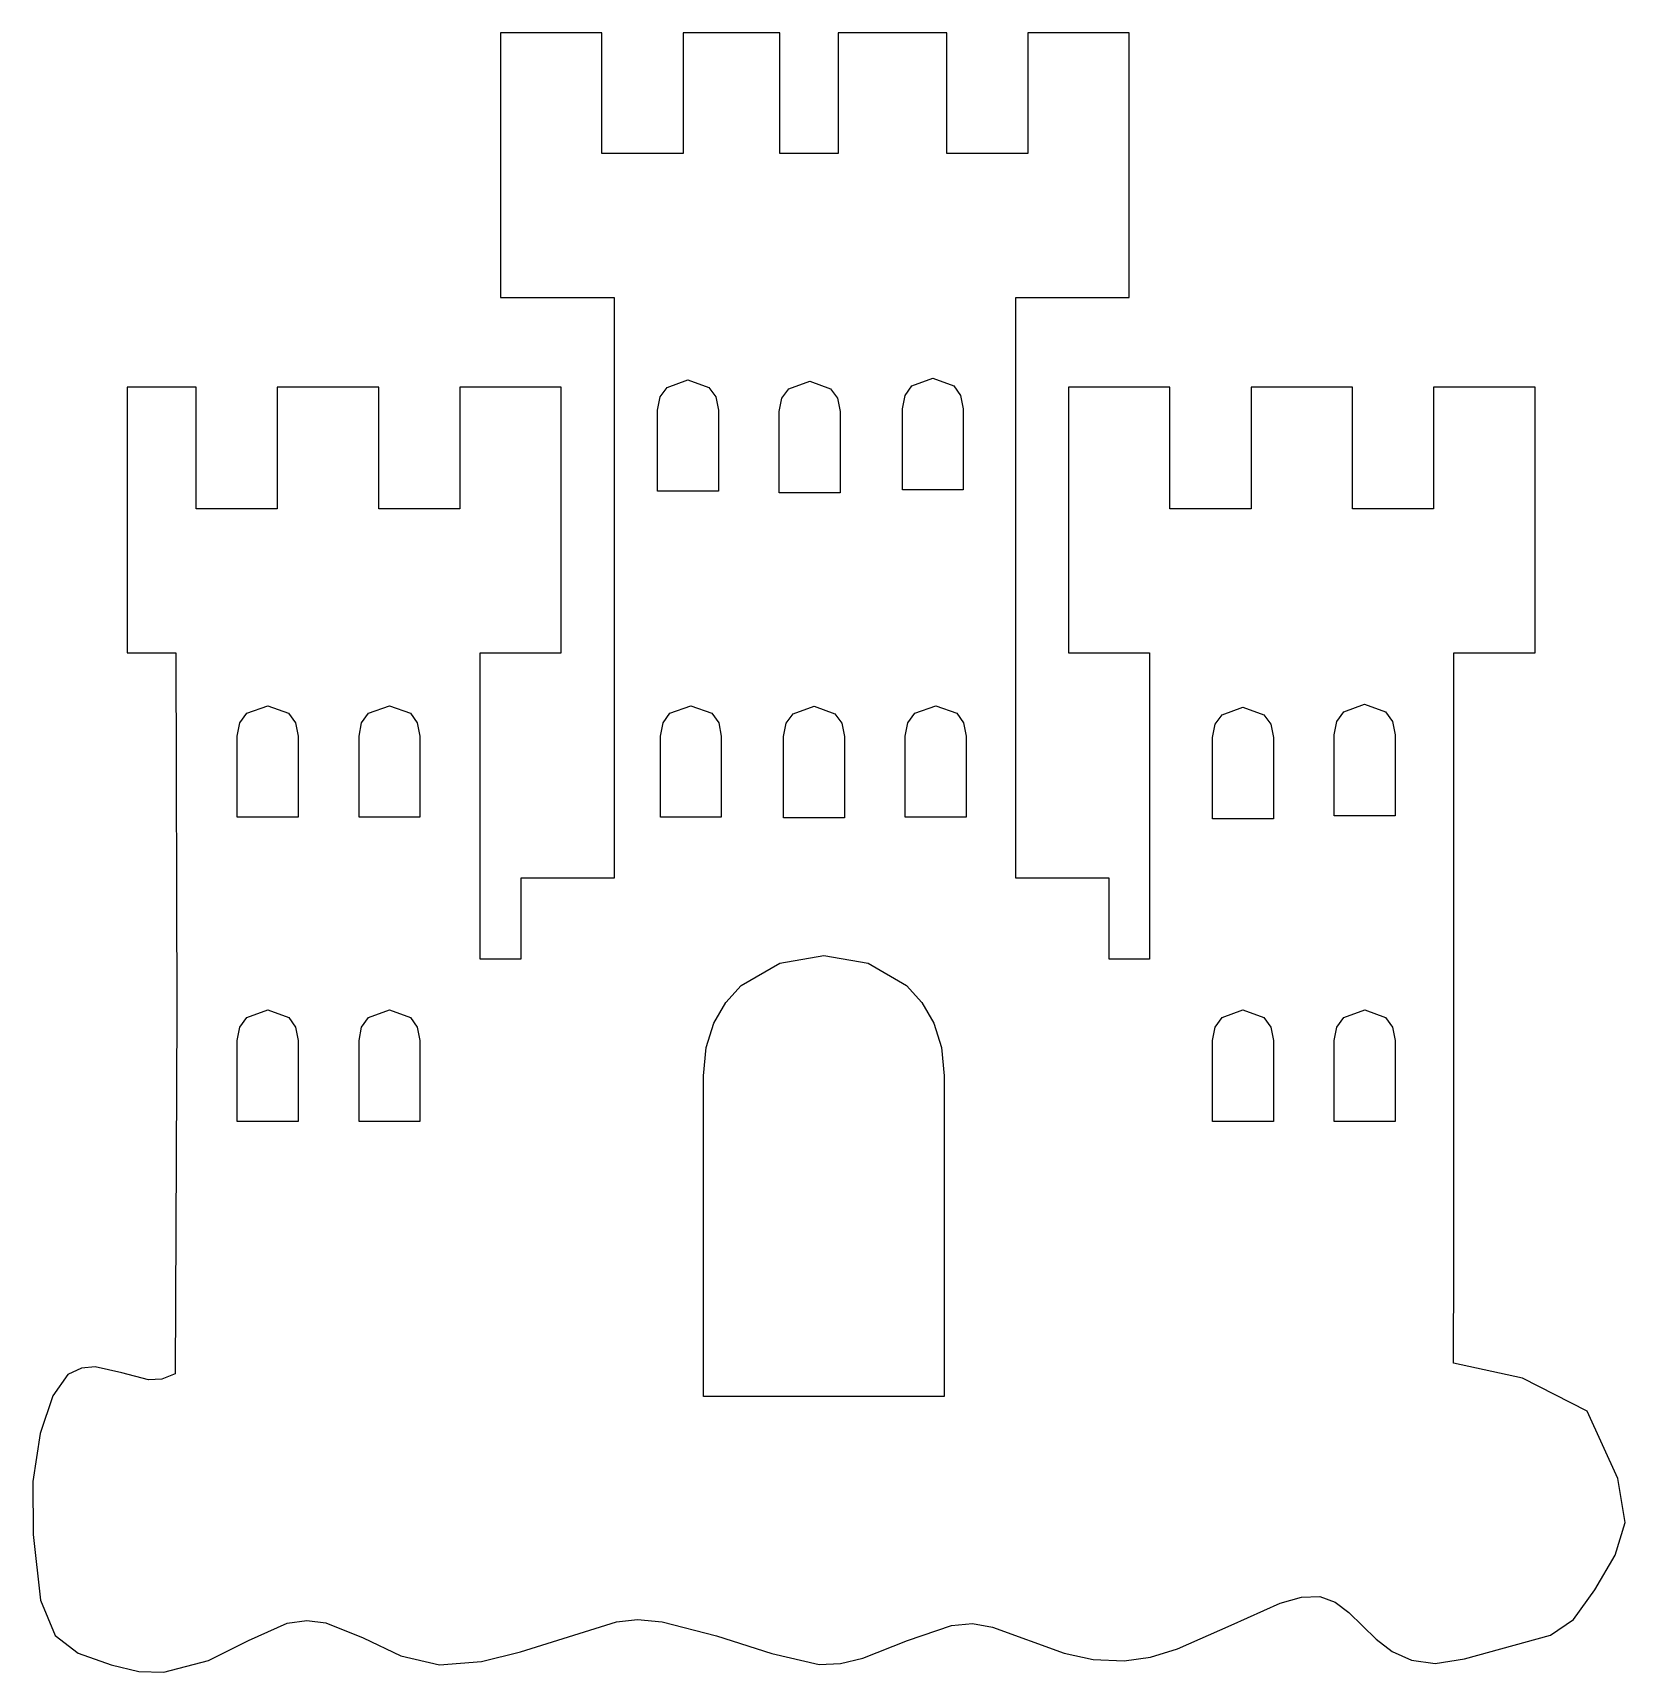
# Model space of a CAD drawing. Extents: x 0.1 to 15, y 0.3 to 15.7.
import ezdxf

# ---------------------------------------------------------------- set-up
doc = ezdxf.new("R2010")
doc.units = 0
doc.layers.add('Layer_1', color=7, linetype='CONTINUOUS')

msp = doc.modelspace()

# ---------------------------------------------------------------- linework, layer by layer
at = {"layer": 'Layer_1', "color": 7}
for points in [[(4.516457, 15.650158), (4.516457, 13.176395), (5.577677, 13.176395), (5.577677, 8.284465), (5.577677, 7.752448), (4.705961, 7.752448), (4.705961, 6.994433), (4.326953, 6.994433), (4.326953, 9.855938), (5.084968, 9.855938), (5.084968, 12.338435), (4.137449, 12.338435), (4.137449, 11.201413), (3.379434, 11.201413), (3.379434, 12.338435), (2.431919, 12.338435), (2.431919, 11.201413), (1.673903, 11.201413), (1.673903, 12.338435), (1.029593, 12.338435), (1.029593, 9.855938), (1.4844, 9.855938), (1.491974, 6.501762), (1.476413, 3.120866), (1.352959, 3.071292), (1.229214, 3.066416), (0.980488, 3.129262), (0.729515, 3.186407), (0.602961, 3.174405), (0.475574, 3.114854), (0.335995, 2.915356), (0.218096, 2.565037), (0.14794, 2.116315), (0.151588, 1.621605), (0.21993, 1.007321), (0.356136, 0.676096), (0.572051, 0.512649), (0.879521, 0.4017), (1.137292, 0.339093), (1.372305, 0.333839), (1.789851, 0.444254), (2.163745, 0.630669), (2.525571, 0.790805), (2.706761, 0.81767), (2.88475, 0.79477), (3.235571, 0.656193), (3.586921, 0.488108), (3.947689, 0.403551), (4.33876, 0.433518), (4.703277, 0.522779), (5.599606, 0.804479), (5.797592, 0.827346), (6.026075, 0.804805), (6.535628, 0.672807), (7.050449, 0.507105), (7.492722, 0.406317), (7.693983, 0.414624), (7.900525, 0.465589), (8.319674, 0.630291), (8.730623, 0.77003), (8.926914, 0.789789), (9.113823, 0.75441), (9.782488, 0.511641), (10.052686, 0.452847), (10.343612, 0.439805), (10.589125, 0.474628), (10.841318, 0.552261), (11.342532, 0.773486), (11.800821, 0.978541), (11.999358, 1.035962), (12.169751, 1.042488), (12.312925, 0.989701), (12.441128, 0.892472), (12.697344, 0.641939), (12.847716, 0.527262), (13.027836, 0.445395), (13.248884, 0.415652), (13.522041, 0.457345), (14.324018, 0.678856), (14.539531, 0.825375), (14.739709, 1.103448), (14.930673, 1.426741), (15.023245, 1.733814), (14.955716, 2.142799), (14.666379, 2.771827), (14.06343, 3.08073), (13.418765, 3.219799), (13.422913, 4.151919), (13.422913, 9.855978), (14.180928, 9.855978), (14.180928, 12.338475), (13.23341, 12.338475), (13.23341, 11.201452), (12.475395, 11.201452), (12.475395, 12.338475), (11.527879, 12.338475), (11.527879, 11.201452), (10.769864, 11.201452), (10.769864, 12.338475), (9.822348, 12.338475), (9.822348, 9.855978), (10.58036, 9.855978), (10.58036, 6.994473), (10.201352, 6.994473), (10.201352, 7.752488), (9.329636, 7.752488), (9.329636, 8.284505), (9.329636, 13.176435), (10.390856, 13.176435), (10.390856, 15.650197), (9.443337, 15.650197), (9.443337, 14.52191), (8.685325, 14.52191), (8.685325, 15.650197), (7.672147, 15.650197), (7.672147, 14.52191), (7.125029, 14.52191), (7.125029, 15.650197), (6.221779, 15.650197), (6.221779, 14.52191), (5.463764, 14.52191), (5.463764, 15.650197), (4.516245, 15.650197), (4.516465, 15.650197)], [(6.26799, 12.408872), (6.463415, 12.337809), (6.527815, 12.248976), (6.552256, 12.124615), (6.552256, 11.366603), (5.983747, 11.366603), (5.983747, 12.124615), (6.008188, 12.248976), (6.072588, 12.337809), (6.268013, 12.408872), (6.268013, 12.408872)], [(8.555557, 12.422419), (8.750981, 12.351355), (8.815384, 12.262523), (8.839825, 12.138162), (8.839825, 11.380147), (8.271314, 11.380147), (8.271314, 12.138162), (8.295754, 12.262523), (8.360154, 12.351355), (8.555579, 12.422419), (8.555579, 12.422419)], [(7.405032, 12.395326), (7.60046, 12.324262), (7.66486, 12.23543), (7.689301, 12.111069), (7.689301, 11.353056), (7.12079, 11.353056), (7.12079, 12.111069), (7.14523, 12.23543), (7.20963, 12.324262), (7.405055, 12.395326), (7.405055, 12.395326)], [(2.342669, 9.363268), (2.538093, 9.292205), (2.602494, 9.203375), (2.626934, 9.079014), (2.626934, 8.320999), (2.058426, 8.320999), (2.058426, 9.079014), (2.082866, 9.203375), (2.147266, 9.292205), (2.342691, 9.363268), (2.342691, 9.363268)], [(3.479714, 9.363268), (3.675138, 9.292205), (3.739539, 9.203375), (3.763979, 9.079014), (3.763979, 8.320999), (3.195468, 8.320999), (3.195468, 9.079014), (3.219908, 9.203375), (3.284309, 9.292205), (3.479736, 9.363268), (3.479736, 9.363268)], [(6.295196, 9.363268), (6.490621, 9.292205), (6.555021, 9.203375), (6.579462, 9.079014), (6.579462, 8.320999), (6.010951, 8.320999), (6.010951, 9.079014), (6.035391, 9.203375), (6.099791, 9.292205), (6.295219, 9.363268), (6.295219, 9.363268)], [(7.445514, 9.359571), (7.640939, 9.288508), (7.70534, 9.199675), (7.72978, 9.075314), (7.72978, 8.317299), (7.161269, 8.317299), (7.161269, 9.075314), (7.185709, 9.199675), (7.250109, 9.288508), (7.445537, 9.359571), (7.445537, 9.359571)], [(8.582808, 9.363268), (8.778233, 9.292205), (8.842633, 9.203375), (8.867073, 9.079014), (8.867073, 8.320999), (8.298562, 8.320999), (8.298562, 9.079014), (8.323003, 9.203375), (8.387403, 9.292205), (8.58283, 9.363268), (8.58283, 9.363268)], [(11.4525, 9.349722), (11.647925, 9.278658), (11.712325, 9.189829), (11.736765, 9.065467), (11.736765, 8.307452), (11.168257, 8.307452), (11.168257, 9.065467), (11.192697, 9.189829), (11.257098, 9.278658), (11.452522, 9.349722), (11.452522, 9.349722)], [(12.589384, 9.376815), (12.784812, 9.305751), (12.849212, 9.216919), (12.873652, 9.092558), (12.873652, 8.334543), (12.305141, 8.334543), (12.305141, 9.092558), (12.329582, 9.216919), (12.393982, 9.305751), (12.589407, 9.376815), (12.589407, 9.376815)], [(7.537646, 7.029858), (7.950241, 6.959632), (8.310176, 6.748956), (8.453934, 6.590949), (8.564771, 6.397827), (8.636103, 6.169591), (8.661333, 5.906238), (8.661333, 2.909862), (6.414015, 2.909862), (6.414015, 5.906238), (6.439245, 6.169591), (6.510569, 6.397827), (6.621395, 6.590949), (6.765139, 6.748956), (7.125048, 6.959632), (7.537632, 7.029858), (7.537632, 7.029858)], [(2.34279, 6.520715), (2.538215, 6.449651), (2.602615, 6.360822), (2.627055, 6.236458), (2.627055, 5.478443), (2.058547, 5.478443), (2.058547, 6.236458), (2.082987, 6.360822), (2.147388, 6.449651), (2.342812, 6.520715), (2.342812, 6.520715)], [(3.479835, 6.520715), (3.67526, 6.449651), (3.73966, 6.360822), (3.764101, 6.236458), (3.764101, 5.478443), (3.195589, 5.478443), (3.195589, 6.236458), (3.22003, 6.360822), (3.28443, 6.449651), (3.479858, 6.520715), (3.479858, 6.520715)], [(11.452554, 6.520715), (11.647978, 6.449651), (11.712379, 6.360822), (11.736819, 6.236458), (11.736819, 5.478443), (11.168311, 5.478443), (11.168311, 6.236458), (11.192751, 6.360822), (11.257151, 6.449651), (11.452576, 6.520715), (11.452576, 6.520715)], [(12.589596, 6.520715), (12.785023, 6.449651), (12.849424, 6.360822), (12.873864, 6.236458), (12.873864, 5.478443), (12.305353, 5.478443), (12.305353, 6.236458), (12.329793, 6.360822), (12.394194, 6.449651), (12.589618, 6.520715), (12.589618, 6.520715)]]:
    msp.add_lwpolyline(points, dxfattribs=at)

doc.saveas('drawing.dxf')
